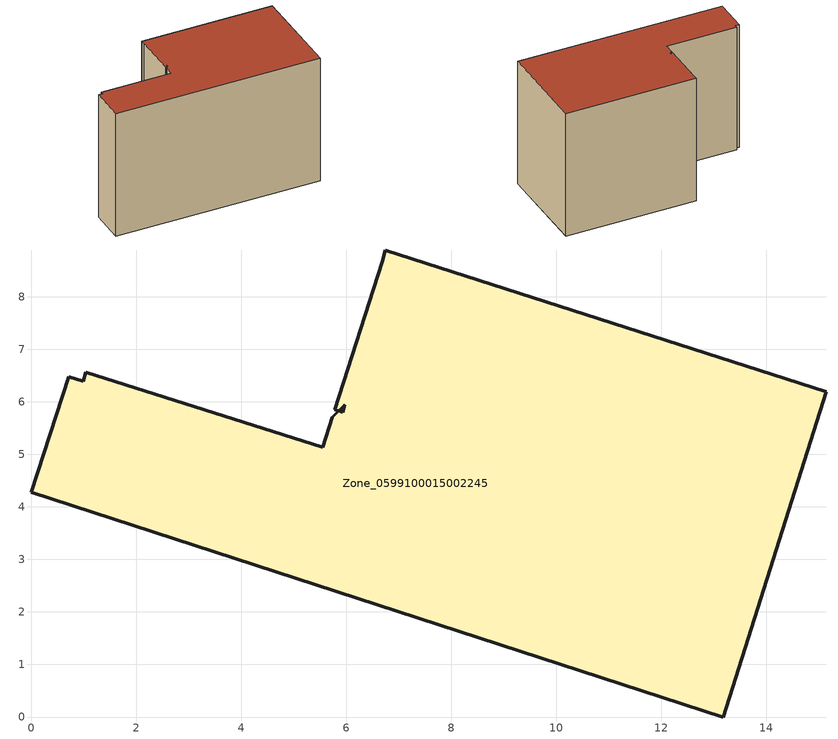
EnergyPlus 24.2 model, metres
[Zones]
Zone_0599100015002245
 floor ground (C_G): 5.74,5.71 5.86,5.83 5.78,5.86 6.69,8.67 6.75,8.89 15.14,6.2 13.18,0 0,4.28 0.72,6.48 0.99,6.39 1.04,6.56 5.55,5.14 z0.77; 5.93,5.81 5.97,5.95 5.86,5.83 z0.77
 wall outside (C_F): 13.18,0 15.14,6.2 6.75,8.89 6.69,8.67 5.78,5.86 5.86,5.83 5.97,5.95 5.93,5.81 5.86,5.83 5.74,5.71 5.55,5.14 1.04,6.56 0.99,6.39 0.72,6.48 0,4.28 13.18,0 z0.77:9.63
 roof outside (C_R): 5.97,5.95 5.93,5.81 5.86,5.83 5.74,5.71 5.55,5.14 1.04,6.56 0.99,6.39 0.72,6.48 0,4.28 13.18,0 15.14,6.2 6.75,8.89 6.69,8.67 5.78,5.86 5.86,5.83 z9.63
[BUILDING]
Pand.0599100015002245: North Axis=0; Terrain=City; Loads Convergence Tolerance Value=0.04; Temperature Convergence Tolerance Value=0.4; Solar Distribution=FullExterior; Maximum Number of Warmup Days=25; Minimum Number of Warmup Days=1
[Site:Location]
Rotterdam.The.Hague.AP_ZH_NLD Design_Conditions: Latitude=51.96; Longitude=4.45; Time Zone=1; Elevation=-4.5
[SITE:GROUNDTEMPERATURE:BUILDINGSURFACE]
18, 18, 18, 18, 18, 18, 18, 18, 18, 18, 18, 18
[MATERIAL] Thermal Absorptance=0.9; Solar Absorptance=0.7; Visible Absorptance=0.7
Name | Roughness | Thickness | Conductivity | Density | Specific Heat
G.TC.1965-1974 | MediumSmooth | 0.15 | 0.882353 | 540 | 1210
F.TC.1965-1974 | Rough | 0.3 | 0.697674 | 1920 | 840
R.TC.1965-1974 | MediumRough | 0.2 | 0.232558 | 1500 | 1000
[CONSTRUCTION]
C_G: G.TC.1965-1974
C_F: F.TC.1965-1974
C_R: R.TC.1965-1974
[ZONE]
Zone_0599100015002245: Type=1; Multiplier=1; Ceiling Height=Autocalculate; Volume=Autocalculate; Floor Area=autocalculate; Part of Total Floor Area=Yes
[ZONEINFILTRATION:DESIGNFLOWRATE]
Infil_Zone_0599100015002245: Zone or ZoneList or Space or SpaceList=Zone_0599100015002245; Schedule=AlwaysOn; Design Flow Rate Calculation Method=Flow/Area; Flow Rate per Floor Area=0.003; Constant Term Coefficient=1; Temperature Term Coefficient=0; Velocity Term Coefficient=0; Velocity Squared Term Coefficient=0
[HVACTEMPLATE:ZONE:IDEALLOADSAIRSYSTEM]
Zone_0599100015002245: Maximum Heating Supply Air Temperature=50; Minimum Cooling Supply Air Temperature=13; Maximum Heating Supply Air Humidity Ratio=0.0156; Minimum Cooling Supply Air Humidity Ratio=0.0077; Heating Limit=NoLimit; Cooling Limit=NoLimit; Dehumidification Control Type=ConstantSensibleHeatRatio; Cooling Sensible Heat Ratio=0.7; Dehumidification Setpoint=60; Humidification Control Type=None; Humidification Setpoint=30; Outdoor Air Method=None; Outdoor Air Flow Rate per Person=0.00944; Outdoor Air Flow Rate per Zone Floor Area=0; Outdoor Air Flow Rate per Zone=0; Demand Controlled Ventilation Type=None; Outdoor Air Economizer Type=NoEconomizer; Heat Recovery Type=None; Sensible Heat Recovery Effectiveness=0.7; Latent Heat Recovery Effectiveness=0.65
[ZONECONTROL:THERMOSTAT]
ThermostatControl_Zone_0599100015002245: Zone or ZoneList=Zone_0599100015002245; Control Type Schedule=DualSetpointControlType; Control 1=Thermostat_Zone_0599100015002245; Temperature Difference Between Cutout And Setpoint=0
[THERMOSTATSETPOINT:DUALSETPOINT]
Thermostat_Zone_0599100015002245: Heating Setpoint Temperature Schedule=HeatingSetpoint_Zone_0599100015002245; Cooling Setpoint Temperature Schedule=CoolingSetpoint_Zone_0599100015002245
[SCHEDULE:COMPACT]
HeatingSetpoint_Zone_0599100015002245: Through: 12/31, For: AllDays, Until: 24:00, 21
CoolingSetpoint_Zone_0599100015002245: Through: 12/31, For: AllDays, Until: 24:00, 24
DualSetpointControlType: Through: 12/31, For: AllDays, Until: 24:00, 4
AlwaysOn: Through: 12/31, For: AllDays, Until: 24:00, 1
